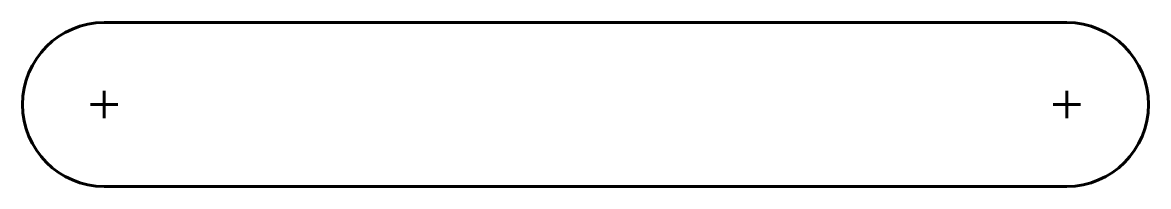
# Model space of a CAD drawing. Header units: millimetres. Extents: x -30 to 383, y -30 to 30.
import ezdxf

# ---------------------------------------------------------------- set-up
doc = ezdxf.new("R2010")
doc.units = ezdxf.units.MM
doc.linetypes.add('K5LT_BASIC', pattern=[0])
doc.layers.add('Системный слой', color=7, linetype='Continuous')

msp = doc.modelspace()

# ---------------------------------------------------------------- linework, layer by layer
at = {"layer": 'Системный слой', "color": 150, "linetype": 'K5LT_BASIC', "lineweight": 60, "true_color": 0x0080ff}
for p, q in [((0, 30), (353.25, 30)), ((0, 5), (0, -5)), ((353.25, 5), (353.25, -5)), ((-5, 0), (5, 0)), ((348.25, 0), (358.25, 0)), ((353.25, -30), (0, -30))]:
    msp.add_line(p, q, dxfattribs=at)
for centre, start, end in [((0, 0), 90, 270), ((353.25, 0), 270, 90)]:
    msp.add_arc(centre, 30, start, end, dxfattribs=at)

doc.saveas('drawing.dxf')
